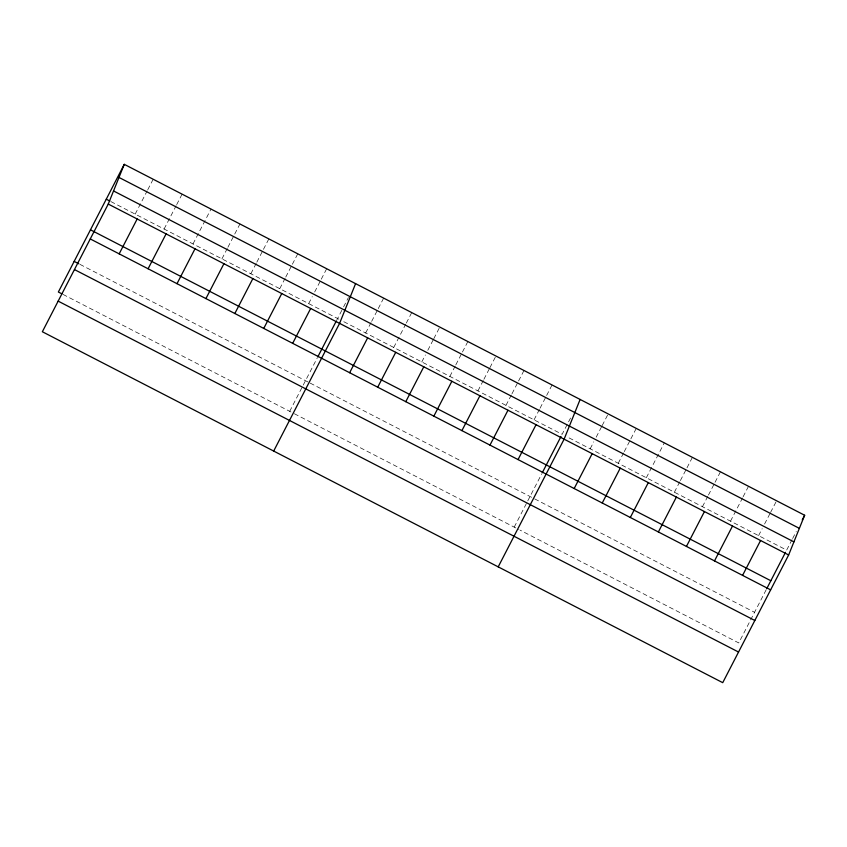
<?xml version="1.0" encoding="UTF-8"?>
<svg xmlns="http://www.w3.org/2000/svg" width="847" height="847" viewBox="0 0 847 847"><rect width="100%" height="100%" fill="white"/><g stroke="black" fill="none" stroke-linecap="round" stroke-linejoin="round"><path stroke-width="0.64" stroke-dasharray="4.24 3.18" d="M135.181 214.111L147.177 190.861M147.78 189.696L153.18 179.236M164.096 229.018L176.102 205.779M176.695 204.614L182.094 194.154M193.01 243.936L211.009 209.071M221.935 258.854L227.335 248.393M227.928 247.229L239.934 223.979M250.85 273.761L256.249 263.301M256.842 262.147L262.845 250.521M263.449 249.357L268.848 238.896M279.764 288.679L285.164 278.218M285.767 277.054L291.76 265.429M292.363 264.275L297.763 253.814M308.679 303.597L312.278 296.619M314.682 291.971L320.674 280.346M321.278 279.182L326.677 268.721M289.695 411.324L302.675 386.168M303.237 385.067L317.138 358.154M336.471 320.695L342.993 308.043M343.596 306.889L348.392 297.583M365.66 332.987L371.06 322.527M371.664 321.362L377.667 309.737M378.26 308.573L383.659 298.112M393.728 347.461L405.724 324.21M406.327 323.046L411.727 312.585M421.795 361.934L425.395 354.957M427.799 350.309L433.198 339.848M433.791 338.684L439.794 327.069M449.863 376.407L455.263 365.946M455.855 364.782L461.859 353.167M462.462 352.003L467.862 341.542M477.93 390.891L483.33 380.43M483.923 379.265L489.322 368.805M489.926 367.64L495.929 356.015M505.998 405.364L511.387 394.903M511.99 393.739L517.993 382.113M518.586 380.949L523.986 370.488M534.055 419.837L539.454 409.376M540.058 408.212L546.061 396.587M546.654 395.433L552.053 384.962M514.214 527.13L527.205 501.964M527.766 500.873L541.667 473.96M570.529 418.037L562.122 434.31L342.273 320.918M590.19 448.783L593.789 441.816M596.193 437.168L601.592 426.708M602.185 425.543L608.188 413.918M618.257 463.267L623.657 452.806M624.26 451.642L630.253 440.017M630.856 438.852L636.256 428.391M646.325 477.74L664.323 442.865M674.392 492.213L679.792 481.752M680.385 480.588L686.388 468.963M686.991 467.809L692.391 457.348M702.459 506.686L707.848 496.226M708.452 495.072L714.455 483.446M715.048 482.282L720.448 471.821M730.516 521.17L742.523 497.92M743.115 496.755L748.515 486.294M758.584 535.643L762.184 528.666M764.587 524.018L769.987 513.557M770.59 512.393L776.583 500.768M766.186 589.766L738.743 642.937L520.069 530.148M792.051 539.655L786.651 550.116L567.966 437.327M792.654 538.491L796.254 531.524M110.893 201.586L341.108 320.314M79.957 264.359L309.007 382.505M310.182 383.109L533.536 498.311M534.701 498.915L754.55 612.307M62.985 294.396L293.2 413.135M294.364 413.738L518.893 529.544"/><path stroke-width="1.27" d="M108.257 204.063L124.265 164.329L804.65 515.251L788.642 554.986L722.735 682.671L42.35 331.749L108.257 204.063L788.642 554.986M355.592 283.639L339.583 323.385L273.676 451.07M580.121 399.445L564.113 439.18L498.205 566.876M124.265 164.329L58.358 292.014L61.831 293.803M119.173 253.856L137.172 218.981M148.087 268.764L166.086 233.899M177.002 283.681L195.001 248.806M205.916 298.599L223.915 263.724M234.841 313.506L252.84 278.642M263.756 328.424L281.755 293.549M292.67 343.342L310.669 308.467M317.72 357.032L335.899 321.786M349.652 372.722L367.651 337.858M377.72 387.206L395.718 352.331M405.787 401.679L423.786 366.804M433.855 416.152L451.853 381.288M461.911 430.625L479.91 395.761M489.979 445.109L507.978 410.234M518.046 459.582L536.045 424.707M542.239 472.827L561 436.501M574.181 488.528L592.18 453.664M602.249 503.002L620.248 468.137M630.316 517.485L648.315 482.61M658.373 531.958L676.372 497.083M686.441 546.431L704.439 511.567M714.508 560.905L732.507 526.04M742.575 575.388L760.574 540.513M766.768 588.633L785.518 552.308M802.247 519.899L804.65 515.251M118.982 177.436L799.367 528.359M113.54 190.956L793.925 541.879M106.267 199.193L109.739 200.983M90.46 229.823L770.844 580.746M90.258 238.939L770.643 589.861M74.165 261.384L78.792 263.766M74.451 269.568L754.836 620.491M58.157 301.13L738.542 652.042"/></g></svg>
